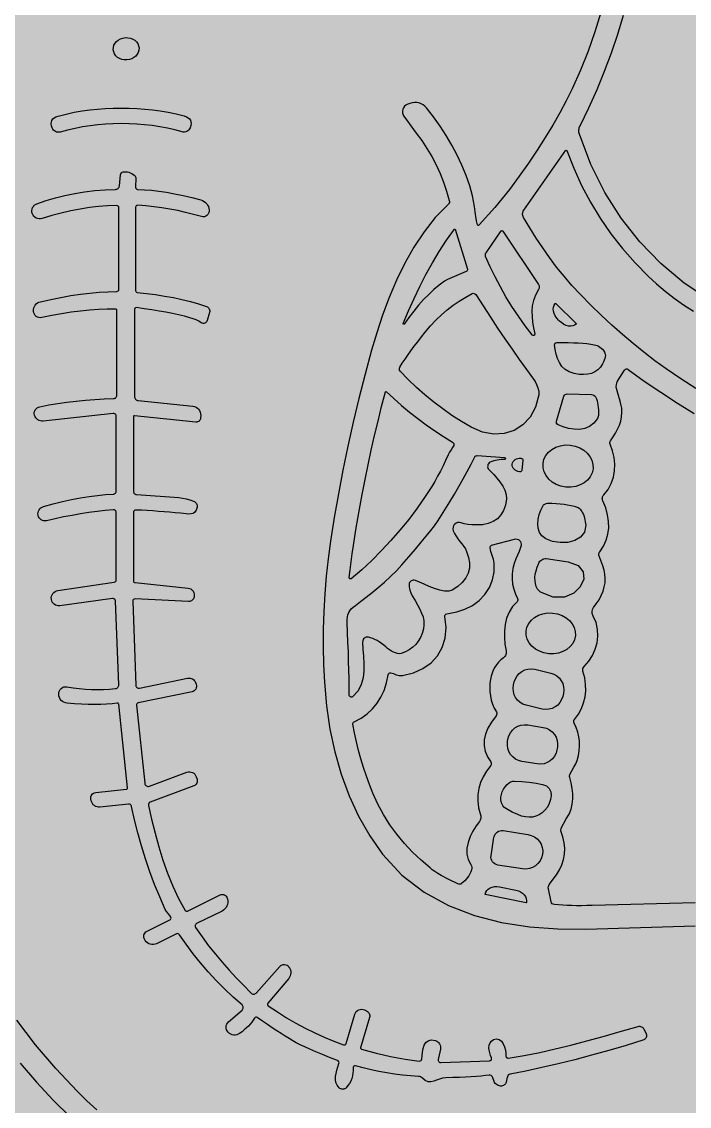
# Model space of a CAD drawing. Extents: x -301 to 301, y -300 to 300.
# Drawn here: x -10.7 to 56.4, y 13.3 to 122.2 of the extents above; entities that cross this region are included whole.
import ezdxf

# ---------------------------------------------------------------- set-up
doc = ezdxf.new("R2010")
doc.units = 0
doc.layers.add('LAYER_1', color=7, linetype='CONTINUOUS')

# ---------------------------------------------------------------- blocks, each defined once
blk = doc.blocks.new('*U1')
at = {"layer": 'LAYER_1', "color": 7, "linetype": 'CONTINUOUS'}
for points in [[(-301.0791, -300.0587), (-301.0791, 299.9413), (300.9617, -300.0587)], [(300.9617, -300.0587), (-301.0791, 299.9413), (300.9617, 299.9413)]]:
    blk.add_solid(points, dxfattribs=at)

msp = doc.modelspace()

# ---------------------------------------------------------------- linework, layer by layer
at = {"layer": 'LAYER_1'}
for points in [[(47.5094, 123.1754), (46.9071, 121.2108), (46.2262, 119.2776), (45.4665, 117.3759), (44.6281, 115.5057), (44.0386, 114.309), (43.3929, 113.0928), (42.6911, 111.8574), (41.9332, 110.6025), (41.119, 109.3282), (40.2486, 108.0345), (39.322, 106.7214), (38.339, 105.3889), (36.8493, 103.5808), (35.294, 101.8278), (35.294, 101.8278), (35.294, 101.8278), (35.2504, 101.7864), (35.195, 101.7771), (35.1437, 101.7981), (35.1126, 101.8473), (35.0298, 102.2246), (34.9543, 102.6637), (34.8805, 103.1496), (34.8031, 103.6672), (34.7165, 104.2016), (34.6153, 104.7378), (34.4941, 105.2607), (34.3474, 105.7553), (33.9654, 106.8035), (33.537, 107.832), (33.0622, 108.8409), (32.541, 109.83), (31.9732, 110.7994), (31.3588, 111.749), (30.6978, 112.6788), (29.9902, 113.5888), (29.8281, 113.758), (29.645, 113.8973), (29.4449, 114.0057), (29.2319, 114.0819), (29.0099, 114.1248), (28.7831, 114.133), (28.5554, 114.1056), (28.3309, 114.0412), (28.1033, 113.958), (27.9323, 113.8707), (27.7916, 113.7516), (27.6833, 113.6074), (27.6095, 113.4446), (27.5724, 113.2698), (27.5742, 113.0895), (27.6169, 112.9104), (27.7028, 112.7391), (28.9586, 111.0604), (29.5218, 110.2991), (30.0428, 109.5132), (30.5217, 108.7026), (30.9585, 107.8675), (31.3533, 107.0078), (31.7062, 106.1236), (32.0172, 105.215), (32.2864, 104.2819), (32.3008, 104.182), (32.2891, 104.082), (32.2533, 103.987), (32.1955, 103.9021), (31.8836, 103.5709), (31.5481, 103.2473), (31.2056, 102.9155), (30.8727, 102.5598), (29.7452, 101.1299), (28.7255, 99.5934), (27.8067, 97.9699), (26.9818, 96.2793), (26.244, 94.5413), (25.5863, 92.7757), (25.0019, 91.0022), (24.4838, 89.2407), (23.8256, 86.8192), (23.2079, 84.4043), (22.6308, 81.9961), (22.0943, 79.5946), (21.5983, 77.1998), (21.143, 74.8119), (20.7283, 72.4309), (20.3542, 70.0568), (20.114, 68.2909), (19.9201, 66.5239), (19.7728, 64.7556), (19.672, 62.9863), (19.6179, 61.2158), (19.6105, 59.4443), (19.6501, 57.6717), (19.7366, 55.8981), (19.9484, 53.5185), (20.2966, 51.1739), (20.7869, 48.8779), (21.4254, 46.6444), (22.2178, 44.4871), (23.17, 42.4197), (24.2881, 40.456), (25.5777, 38.6096), (27.53, 36.4936), (29.7506, 34.7864), (32.1909, 33.4513), (34.8024, 32.4514), (37.5364, 31.7501), (40.3445, 31.3104), (43.1779, 31.0957), (45.9882, 31.0691), (56.9766, 31.4116)], [(58.4644, 94.253), (55.8788, 95.9918), (53.5313, 97.9456), (51.422, 100.1143), (49.5507, 102.4978), (47.9176, 105.0961), (46.5228, 107.9092), (45.3662, 110.9371), (45.3366, 111.0426), (45.3178, 111.1498), (45.3098, 111.258), (45.3125, 111.3663), (45.3257, 111.474), (45.3493, 111.5802), (45.3831, 111.6842), (45.4271, 111.7852), (46.3056, 113.6061), (47.1271, 115.4281), (47.889, 117.2599), (48.589, 119.11), (49.2247, 120.9873), (49.7937, 122.9003)], [(57.0736, 85.409), (55.5487, 86.3805), (54.066, 87.3866), (52.9519, 88.1893), (51.8485, 89.0282), (50.756, 89.9033), (49.6743, 90.8148), (48.6035, 91.7626), (47.5436, 92.7468), (46.4947, 93.7674), (45.4567, 94.8245), (44.6067, 95.7423), (43.8114, 96.6661), (43.0628, 97.6004), (42.3529, 98.5499), (41.6739, 99.5189), (41.0177, 100.5123), (40.3764, 101.5344), (39.7421, 102.5899), (39.6996, 102.6753), (39.6703, 102.7643), (39.6543, 102.8556), (39.6514, 102.9479), (39.6616, 103.0397), (39.6849, 103.1296), (39.7212, 103.2163), (39.7706, 103.2983), (44.0072, 109.3314), (44.0908, 109.3209), (44.7884, 107.5265), (45.5801, 105.7918), (46.4657, 104.1168), (47.4455, 102.5015), (48.5195, 100.9456), (49.6877, 99.4492), (50.9502, 98.0121), (52.307, 96.6343), (53.1128, 95.8955), (53.9665, 95.1783), (54.8682, 94.4827), (55.8179, 93.8088), (56.8158, 93.1566)], [(56.9766, 33.7362), (46.6354, 33.4502), (46.1005, 33.4395), (45.5828, 33.435), (45.0823, 33.4368), (44.5993, 33.445), (44.1336, 33.4594), (43.6855, 33.4803), (43.2549, 33.5075), (42.8419, 33.5411), (42.725, 33.5714), (42.6263, 33.6342), (42.5526, 33.7242), (42.5103, 33.8357), (42.2438, 35.126), (42.2313, 35.2394), (42.2428, 35.352), (42.2775, 35.4597), (42.3346, 35.559), (43.0504, 36.5458), (43.3612, 37.0343), (43.5995, 37.5412), (43.7652, 38.0664), (43.8584, 38.6098), (43.8791, 39.1714), (43.8272, 39.7509), (43.7027, 40.3485), (43.5057, 40.9639), (43.5163, 41.2261), (44.0373, 42.1488), (44.3184, 42.6429), (44.5152, 43.1419), (44.636, 43.6474), (44.6891, 44.1609), (44.6828, 44.6842), (44.6253, 45.2189), (44.5249, 45.7667), (44.3899, 46.3291), (44.376, 46.4137), (44.3753, 46.499), (44.3885, 46.5834), (44.4166, 46.6655), (44.585, 46.9927), (44.789, 47.3369), (44.8906, 47.5117), (44.9846, 47.6862), (45.0656, 47.859), (45.128, 48.0285), (45.2565, 48.5176), (45.3376, 49.0006), (45.371, 49.4773), (45.357, 49.948), (45.2955, 50.4127), (45.1865, 50.8714), (45.03, 51.3243), (44.8261, 51.7713), (44.7932, 51.8683), (44.7897, 51.9677), (44.8144, 52.0639), (44.8659, 52.1508), (45.2528, 52.6795), (45.5594, 53.2309), (45.7859, 53.8048), (45.9321, 54.4014), (45.9982, 55.0205), (45.9841, 55.6622), (45.8899, 56.3263), (45.7156, 57.0128), (45.6953, 57.1367), (45.7089, 57.2588), (45.7545, 57.3728), (45.8304, 57.4725), (46.2932, 58.0022), (46.6719, 58.5822), (46.9587, 59.2021), (47.146, 59.8515), (47.2262, 60.5199), (47.1915, 61.1969), (47.0344, 61.8722), (46.747, 62.5353), (46.6514, 62.78), (46.6344, 63.001), (46.6808, 63.2044), (46.7754, 63.3959), (47.0481, 63.7667), (47.3306, 64.1605), (47.56, 64.5937), (47.7372, 65.0252), (47.8621, 65.4547), (47.9346, 65.8825), (47.9547, 66.3083), (47.9223, 66.7323), (47.8372, 67.1543), (47.6994, 67.5743), (47.3244, 68.6354), (47.3148, 68.7302), (47.3255, 68.8248), (47.3558, 68.9154), (47.4048, 68.9985), (47.7699, 69.5619), (48.0415, 70.1472), (48.2196, 70.7542), (48.3042, 71.3828), (48.2955, 72.0329), (48.1935, 72.7046), (47.9983, 73.3977), (47.7099, 74.1121), (47.6809, 74.189), (47.6638, 74.2682), (47.6587, 74.3482), (47.6652, 74.4277), (47.6831, 74.5053), (47.7123, 74.5797), (47.7526, 74.6494), (47.8037, 74.7131), (48.2354, 75.261), (48.5586, 75.8497), (48.7774, 76.4715), (48.8954, 77.119), (48.9168, 77.7847), (48.8452, 78.4611), (48.6847, 79.1407), (48.4391, 79.8161), (48.4153, 79.899), (48.4143, 79.984), (48.435, 80.0666), (48.4765, 80.142), (48.7417, 80.5252), (48.985, 80.9149), (49.1997, 81.3117), (49.379, 81.7162), (49.5162, 82.1288), (49.6045, 82.5503), (49.6371, 82.9811), (49.6074, 83.4218), (49.5543, 83.698), (49.4513, 84.1177), (49.2988, 84.6814), (49.0969, 85.3895), (49.0636, 85.5779), (49.0704, 85.767), (49.1165, 85.9511), (49.2012, 86.1247), (49.8991, 87.2434), (49.9318, 87.2856), (49.9711, 87.3189), (50.0154, 87.3431), (50.0632, 87.3578), (50.1129, 87.3626), (50.1629, 87.357), (50.2118, 87.3408), (50.2578, 87.3136), (51.8798, 86.1404), (53.5267, 85.0102), (55.1988, 83.923), (56.896, 82.8789)], [(-3.1332, 12.9303), (-4.1326, 13.8423), (-5.1086, 14.7958), (-7.2616, 17.0875), (-9.2759, 19.468), (-11.1516, 21.9371)], [(-10.8255, 17.6264), (-9.1952, 15.6971), (-7.5127, 13.884), (-5.7779, 12.1871)]]:
    msp.add_lwpolyline(points, dxfattribs=at)
for points in [[(1.1091, 119.6117), (1.0986, 119.3835), (1.038, 119.1676), (0.9321, 118.9688), (0.786, 118.792), (0.6042, 118.6418), (0.3919, 118.523), (0.1537, 118.4405), (-0.1054, 118.3989), (-0.3671, 118.4038), (-0.6141, 118.4525), (-0.8408, 118.5408), (-1.0417, 118.6646), (-1.2112, 118.8198), (-1.3438, 119.0021), (-1.434, 119.2074), (-1.4761, 119.4316), (-1.466, 119.6597), (-1.4056, 119.8755), (-1.2998, 120.0742), (-1.1535, 120.251), (-0.9715, 120.401), (-0.759, 120.5196), (-0.5207, 120.6018), (-0.2617, 120.6428), (0.0001, 120.6384), (0.2472, 120.5899), (0.474, 120.5017), (0.675, 120.3779), (0.8445, 120.2227), (0.977, 120.0405), (1.0671, 119.8354), (1.1091, 119.6117), (1.1091, 119.6117)], [(-0.684, 113.5515), (0.1284, 113.5436), (0.9191, 113.5156), (1.6963, 113.4649), (2.4677, 113.3886), (3.2414, 113.284), (4.0253, 113.1484), (4.8273, 112.9791), (5.6554, 112.7732), (5.8717, 112.6987), (6.0475, 112.6034), (6.1827, 112.487), (6.2775, 112.3495), (6.3318, 112.1909), (6.3457, 112.011), (6.3192, 111.8098), (6.2523, 111.5871), (6.1956, 111.4701), (6.1201, 111.3686), (6.0285, 111.2841), (5.924, 111.2182), (5.8093, 111.1724), (5.6874, 111.1481), (5.5613, 111.147), (5.4338, 111.1704), (4.698, 111.3676), (3.9541, 111.5383), (3.202, 111.6825), (2.4417, 111.8003), (1.673, 111.8916), (0.8958, 111.9565), (0.1102, 111.995), (-0.684, 112.0071), (-1.4769, 111.9937), (-2.2616, 111.9536), (-3.0381, 111.8869), (-3.8064, 111.7936), (-4.5665, 111.6739), (-5.3184, 111.5279), (-6.0622, 111.3557), (-6.7979, 111.1574), (-6.9254, 111.1338), (-7.0515, 111.1349), (-7.1734, 111.1591), (-7.2881, 111.2049), (-7.3927, 111.2708), (-7.4844, 111.3553), (-7.5603, 111.4569), (-7.6175, 111.5741), (-7.6849, 111.7952), (-7.7119, 111.9957), (-7.6983, 112.1755), (-7.6442, 112.3344), (-7.5496, 112.4724), (-7.4144, 112.5894), (-7.2386, 112.6854), (-7.0223, 112.7602), (-6.1948, 112.9685), (-5.3931, 113.14), (-4.6095, 113.2774), (-3.836, 113.3835), (-3.0646, 113.4612), (-2.2874, 113.5132), (-1.4965, 113.5424), (-0.684, 113.5515), (-0.684, 113.5515)], [(0.6493, 93.3495), (0.6493, 84.6111), (0.6569, 84.5299), (0.6789, 84.4536), (0.7139, 84.3837), (0.7605, 84.3217), (0.8172, 84.2689), (0.8828, 84.227), (0.9558, 84.1972), (1.0348, 84.181), (6.5083, 83.6097), (6.6786, 83.575), (6.8347, 83.5102), (6.9737, 83.4187), (7.0925, 83.304), (7.1883, 83.1692), (7.258, 83.018), (7.2987, 82.8535), (7.3073, 82.6793), (7.2939, 82.4321), (7.2796, 82.3419), (7.2481, 82.259), (7.2015, 82.1851), (7.1418, 82.1222), (7.0711, 82.0722), (6.9914, 82.037), (6.9048, 82.0185), (6.8134, 82.0186), (0.6595, 82.6602), (0.6164, 82.6553), (0.5809, 82.6344), (0.5568, 82.6011), (0.5479, 82.5587), (0.5479, 75.0657), (0.554, 75.0032), (0.5715, 74.9447), (0.5991, 74.8914), (0.6359, 74.8445), (0.6805, 74.8053), (0.7319, 74.775), (0.7889, 74.7548), (0.8502, 74.746), (5.1048, 74.4347), (5.4843, 74.3849), (5.8574, 74.311), (6.2243, 74.213), (6.5854, 74.091), (6.6748, 74.0482), (6.7537, 73.9913), (6.8208, 73.9224), (6.875, 73.8434), (6.9153, 73.7564), (6.9406, 73.6634), (6.9496, 73.5663), (6.9413, 73.4673), (6.8559, 73.1763), (6.7266, 72.9764), (6.558, 72.8528), (6.3547, 72.7906), (6.1212, 72.775), (5.862, 72.7913), (5.5817, 72.8247), (5.2849, 72.8603), (4.7338, 72.9147), (4.1801, 72.9651), (3.6238, 73.0114), (3.065, 73.0536), (2.5035, 73.0917), (1.9395, 73.1258), (1.373, 73.1558), (0.8039, 73.1817), (0.7522, 73.1789), (0.7039, 73.1658), (0.6599, 73.1436), (0.6215, 73.1132), (0.5656, 73.0328), (0.545, 72.9334), (0.545, 66.0741), (0.5581, 66.0072), (0.5939, 65.9506), (0.6472, 65.9096), (0.713, 65.8895), (6.0542, 65.336), (6.1876, 65.3077), (6.3091, 65.255), (6.4163, 65.1808), (6.5068, 65.0882), (6.5781, 64.9801), (6.6278, 64.8596), (6.6534, 64.7297), (6.6524, 64.5934), (6.639, 64.4656), (6.6177, 64.3638), (6.5784, 64.2707), (6.5232, 64.1878), (6.454, 64.117), (6.3729, 64.0599), (6.2819, 64.0185), (6.183, 63.9943), (6.0782, 63.9892), (0.7163, 64.2571), (0.6215, 64.2423), (0.5441, 64.1923), (0.4932, 64.1164), (0.4781, 64.0237), (0.7934, 55.5662), (0.803, 55.5017), (0.8259, 55.4431), (0.8603, 55.3917), (0.9045, 55.3491), (0.9566, 55.3166), (1.0147, 55.2956), (1.0771, 55.2876), (1.1419, 55.2939), (5.9873, 56.2937), (6.1142, 56.3082), (6.2388, 56.2999), (6.3584, 56.2703), (6.4704, 56.2207), (6.5722, 56.1525), (6.661, 56.0672), (6.7343, 55.9661), (6.7895, 55.8506), (6.8532, 55.6794), (6.8839, 55.5552), (6.8868, 55.432), (6.8639, 55.3134), (6.8172, 55.2032), (6.7488, 55.1051), (6.6607, 55.0228), (6.555, 54.9601), (6.4337, 54.9206), (1.0182, 53.8027), (0.9452, 53.7716), (0.89, 53.7184), (0.8569, 53.6493), (0.8502, 53.5706), (1.6865, 45.7322), (1.7046, 45.6516), (1.7395, 45.5802), (1.7885, 45.52), (1.8491, 45.4725), (1.9185, 45.4394), (1.9942, 45.4224), (2.0734, 45.4233), (2.1536, 45.4437), (5.9264, 46.8424), (6.0701, 46.8796), (6.214, 46.8861), (6.354, 46.8642), (6.4863, 46.8157), (6.6066, 46.7426), (6.7111, 46.6469), (6.7957, 46.5308), (6.8565, 46.396), (6.9368, 46.155), (6.9613, 46.0483), (6.9643, 45.9422), (6.9471, 45.8392), (6.911, 45.742), (6.8574, 45.6531), (6.7876, 45.5753), (6.703, 45.5111), (6.6049, 45.4632), (2.2339, 43.8376), (2.1424, 43.7838), (2.0785, 43.7039), (2.047, 43.6071), (2.0525, 43.5028), (2.3793, 42.1109), (2.726, 40.7274), (3.102, 39.3588), (3.5166, 38.0116), (3.979, 36.6923), (4.4985, 35.4073), (5.0846, 34.1632), (5.7463, 32.9665), (5.793, 32.9142), (5.8544, 32.8836), (5.9226, 32.877), (5.9901, 32.8967), (9.2566, 34.5113), (9.3661, 34.5508), (9.4774, 34.5641), (9.5867, 34.553), (9.6902, 34.519), (9.7841, 34.4639), (9.8645, 34.3893), (9.9276, 34.2969), (9.9696, 34.1883), (9.9935, 34.1022), (10.0245, 33.9216), (10.024, 33.7427), (9.9936, 33.5689), (9.9349, 33.4038), (9.8495, 33.2508), (9.7389, 33.1135), (9.6049, 32.9952), (9.449, 32.8995), (6.9011, 31.6437), (6.8514, 31.6125), (6.8111, 31.5724), (6.7805, 31.5254), (6.7603, 31.4734), (6.7509, 31.4183), (6.7528, 31.362), (6.7664, 31.3065), (6.7924, 31.2537), (7.442, 30.2914), (8.104, 29.3947), (8.779, 28.5503), (9.4675, 27.7451), (10.1699, 26.9661), (10.8867, 26.1999), (11.6185, 25.4335), (12.3657, 24.6538), (12.4216, 24.6056), (12.484, 24.5714), (12.5507, 24.5513), (12.6195, 24.5451), (12.6881, 24.5529), (12.7542, 24.5747), (12.8156, 24.6104), (12.8701, 24.6599), (15.2544, 27.34), (15.3584, 27.4322), (15.4762, 27.4949), (15.6024, 27.5283), (15.7318, 27.5331), (15.8592, 27.5095), (15.9794, 27.4579), (16.0869, 27.3789), (16.1767, 27.2727), (16.1873, 27.2552), (16.268, 27.1215), (16.3241, 26.9794), (16.3555, 26.8319), (16.3624, 26.6822), (16.345, 26.5335), (16.3032, 26.3888), (16.2372, 26.2512), (16.1471, 26.1239), (14.0594, 23.63), (14.0238, 23.5635), (14.0187, 23.4912), (14.0421, 23.4227), (14.0919, 23.3679), (15.0089, 22.755), (15.9342, 22.1776), (16.8678, 21.6355), (17.8097, 21.129), (18.7602, 20.6578), (19.7193, 20.2221), (20.687, 19.8218), (21.6636, 19.457), (21.7468, 19.4465), (21.8247, 19.4681), (21.8883, 19.5177), (21.9286, 19.5909), (22.7917, 22.521), (22.8536, 22.6683), (22.9433, 22.7938), (23.0556, 22.8952), (23.1856, 22.9702), (23.3283, 23.0166), (23.4784, 23.0322), (23.6312, 23.0146), (23.7814, 22.9617), (23.9705, 22.8708), (24.0598, 22.8181), (24.1364, 22.7518), (24.1991, 22.6741), (24.2472, 22.5873), (24.2795, 22.4935), (24.2952, 22.3949), (24.2933, 22.2938), (24.2728, 22.1923), (23.378, 19.1681), (23.3737, 19.1226), (23.3873, 19.0804), (23.4156, 19.046), (23.4555, 19.024), (24.1935, 18.8109), (24.9286, 18.6159), (25.6606, 18.439), (26.3896, 18.2802), (27.1155, 18.1393), (27.8383, 18.0165), (28.5579, 17.9116), (29.2744, 17.8246), (29.3661, 17.834), (29.4437, 17.8776), (29.4988, 17.9475), (29.5227, 18.0356), (29.5427, 18.3669), (29.579, 18.7252), (29.645, 19.0825), (29.7543, 19.4112), (29.9201, 19.6834), (30.156, 19.8712), (30.4755, 19.9469), (30.8918, 19.8826), (31.022, 19.8293), (31.1365, 19.7542), (31.2337, 19.6605), (31.3117, 19.5513), (31.3688, 19.4299), (31.4031, 19.2995), (31.4129, 19.1631), (31.3965, 19.024), (31.1717, 17.9958), (31.1655, 17.9325), (31.1735, 17.8723), (31.1943, 17.8168), (31.2265, 17.768), (31.2686, 17.7275), (31.3191, 17.6971), (31.3766, 17.6787), (31.4396, 17.674), (36.3417, 17.8587), (36.3943, 17.8665), (36.4408, 17.8866), (36.48, 17.9169), (36.5106, 17.9554), (36.5315, 18), (36.5413, 18.0487), (36.5389, 18.0995), (36.5231, 18.1504), (36.4235, 18.3909), (36.3423, 18.6475), (36.2883, 18.9105), (36.2706, 19.1702), (36.2978, 19.417), (36.3788, 19.6413), (36.5225, 19.8334), (36.7378, 19.9837), (37.0435, 20.063), (37.3059, 19.9974), (37.5249, 19.8191), (37.7008, 19.5601), (37.8335, 19.2525), (37.9233, 18.9283), (37.9702, 18.6197), (37.9742, 18.3586), (37.9761, 18.3082), (37.9887, 18.2617), (38.0107, 18.2202), (38.0407, 18.1849), (38.0775, 18.1571), (38.1198, 18.1378), (38.1663, 18.1283), (38.2156, 18.1297), (39.8159, 18.393), (41.3828, 18.6977), (42.9377, 19.042), (44.5015, 19.4243), (46.0955, 19.8428), (47.7408, 20.2959), (49.4585, 20.782), (51.2698, 21.2992), (51.3516, 21.3155), (51.4332, 21.3168), (51.5127, 21.3041), (51.5885, 21.2781), (51.6589, 21.2396), (51.7221, 21.1896), (51.7765, 21.1289), (51.8204, 21.0582), (52.0688, 20.5506), (52.1014, 20.4608), (52.1132, 20.3695), (52.1053, 20.2797), (52.079, 20.1941), (52.0357, 20.1158), (51.9766, 20.0475), (51.9029, 19.9921), (51.816, 19.9525), (50.0454, 19.4039), (48.302, 18.8888), (46.5854, 18.4071), (44.8958, 17.9587), (43.2328, 17.5437), (41.5965, 17.1621), (39.9866, 16.8137), (38.4031, 16.4985), (38.3013, 16.4617), (38.2158, 16.3987), (38.1508, 16.3142), (38.1109, 16.2128), (37.9965, 15.689), (37.9722, 15.6096), (37.9332, 15.5379), (37.8806, 15.4755), (37.8151, 15.424), (37.7177, 15.369), (37.6187, 15.3326), (37.5183, 15.3147), (37.4164, 15.3153), (37.3132, 15.3343), (37.2088, 15.3716), (37.1033, 15.4274), (36.9967, 15.5015), (36.909, 15.5821), (36.8416, 15.6692), (36.79, 15.7611), (36.7498, 15.8565), (36.685, 16.052), (36.6112, 16.2441), (36.5563, 16.3215), (36.4822, 16.3771), (36.3945, 16.4071), (36.2987, 16.4076), (35.9183, 16.3586), (35.4905, 16.3142), (35.0153, 16.2744), (34.4926, 16.2393), (33.9223, 16.2088), (33.3046, 16.1831), (32.6393, 16.1621), (31.9265, 16.1459), (31.6099, 16.1043), (31.3048, 16.0122), (31.0087, 15.9), (30.7194, 15.7982), (30.4342, 15.7372), (30.1508, 15.7472), (29.8667, 15.8589), (29.5795, 16.1025), (29.4974, 16.1765), (29.4032, 16.2324), (29.3, 16.2695), (29.1912, 16.2871), (28.388, 16.3399), (27.588, 16.4157), (26.7913, 16.5145), (25.9977, 16.6364), (25.2074, 16.7813), (24.4203, 16.9493), (23.6365, 17.1403), (22.8558, 17.3543), (22.7739, 17.3572), (22.7029, 17.3245), (22.6537, 17.2638), (22.6371, 17.183), (22.6339, 16.8859), (22.6063, 16.6007), (22.5543, 16.3276), (22.4779, 16.0667), (22.3768, 15.8179), (22.2512, 15.5814), (22.1008, 15.3573), (21.9257, 15.1456), (21.85, 15.0789), (21.7647, 15.0307), (21.6727, 15.0011), (21.577, 14.99), (21.4806, 14.9975), (21.3865, 15.0237), (21.2978, 15.0686), (21.2173, 15.1322), (21.0106, 15.3891), (20.8902, 15.6664), (20.8419, 15.9609), (20.8521, 16.2697), (20.9065, 16.5894), (20.9914, 16.917), (21.0927, 17.2495), (21.1966, 17.5835), (21.2063, 17.6765), (21.1821, 17.7644), (21.1284, 17.838), (21.0493, 17.8883), (20.2619, 18.1954), (19.5394, 18.485), (18.8817, 18.7571), (18.289, 19.0116), (17.7611, 19.2488), (17.2981, 19.4685), (16.9, 19.6709), (16.5667, 19.8559), (16.1987, 20.0765), (15.8079, 20.3178), (15.3943, 20.5797), (14.9578, 20.8622), (14.4986, 21.1652), (14.0167, 21.4886), (13.5121, 21.8325), (12.9849, 22.1968), (12.9166, 22.2244), (12.8452, 22.2234), (12.7795, 22.1953), (12.7288, 22.1416), (12.5929, 21.9358), (12.4419, 21.7335), (12.276, 21.5349), (12.095, 21.3399), (11.8991, 21.1487), (11.6881, 20.9613), (11.4623, 20.7779), (11.2214, 20.5984), (11.0835, 20.5176), (10.9372, 20.4646), (10.7861, 20.4389), (10.634, 20.4401), (10.4846, 20.4677), (10.3417, 20.5215), (10.2089, 20.6009), (10.0901, 20.7056), (10.0633, 20.7352), (9.9714, 20.8511), (9.9075, 20.9793), (9.8713, 21.1153), (9.8627, 21.2547), (9.8815, 21.3928), (9.9276, 21.5255), (10.0007, 21.648), (10.1006, 21.7561), (11.4698, 22.954), (11.5196, 23.0091), (11.5551, 23.0712), (11.5763, 23.1379), (11.5832, 23.207), (11.5758, 23.2759), (11.5539, 23.3424), (11.5176, 23.4042), (11.4669, 23.4588), (10.5592, 24.2596), (9.6865, 25.0838), (8.8489, 25.9313), (8.0463, 26.802), (7.2787, 27.6958), (6.546, 28.6128), (5.8481, 29.5527), (5.1851, 30.5156), (5.1212, 30.5809), (5.0419, 30.6188), (4.9554, 30.627), (4.8698, 30.6033), (2.8754, 29.6152), (2.7182, 29.5557), (2.5572, 29.5272), (2.3963, 29.5283), (2.2395, 29.558), (2.0904, 29.615), (1.9532, 29.6982), (1.8316, 29.8063), (1.7295, 29.9382), (1.6788, 30.0157), (1.6212, 30.1319), (1.5905, 30.2533), (1.5856, 30.3761), (1.6057, 30.4961), (1.6495, 30.6094), (1.7162, 30.7118), (1.8047, 30.7994), (1.9141, 30.8682), (4.2149, 32.0036), (4.2789, 32.0503), (4.3179, 32.1156), (4.3296, 32.1912), (4.3114, 32.269), (4.1979, 32.455), (4.0367, 32.6583), (3.8726, 32.8656), (3.7507, 33.0635), (3.1924, 34.3116), (2.6726, 35.5725), (2.1914, 36.8463), (1.7486, 38.133), (1.3442, 39.4325), (0.9781, 40.7448), (0.6502, 42.0699), (0.3604, 43.4079), (0.3444, 43.4612), (0.3194, 43.5088), (0.2865, 43.5502), (0.2469, 43.5845), (0.1523, 43.6291), (0.0451, 43.6372), (-2.8123, 43.3349), (-2.9653, 43.3328), (-3.112, 43.3584), (-3.2494, 43.4096), (-3.3744, 43.4842), (-3.4839, 43.5799), (-3.5749, 43.6945), (-3.6442, 43.826), (-3.6888, 43.9719), (-3.7229, 44.1371), (-3.735, 44.2555), (-3.7221, 44.3697), (-3.6864, 44.4767), (-3.6302, 44.5735), (-3.5554, 44.657), (-3.4645, 44.7242), (-3.3594, 44.7721), (-3.2425, 44.7977), (-0.1529, 45.1267), (-0.1047, 45.1421), (-0.0674, 45.174), (-0.0445, 45.2175), (-0.0397, 45.268), (-0.9328, 53.6749), (-0.9497, 53.726), (-0.9839, 53.7654), (-1.0301, 53.7889), (-1.0833, 53.7925), (-1.6039, 53.7296), (-2.1559, 53.6839), (-2.7392, 53.6556), (-3.3538, 53.6447), (-3.9996, 53.6512), (-4.6765, 53.6751), (-5.3845, 53.7167), (-6.1235, 53.7759), (-6.2917, 53.8068), (-6.4472, 53.8674), (-6.5871, 53.9544), (-6.7085, 54.0648), (-6.8083, 54.1953), (-6.8838, 54.3428), (-6.9318, 54.5042), (-6.9496, 54.6763), (-6.9496, 54.7298), (-6.9328, 54.8878), (-6.8832, 55.0323), (-6.805, 55.1599), (-6.7023, 55.2671), (-6.5795, 55.3507), (-6.4408, 55.4071), (-6.2903, 55.433), (-6.1324, 55.4249), (-5.5095, 55.3295), (-4.8899, 55.2552), (-4.2735, 55.2022), (-3.6604, 55.1703), (-3.0506, 55.1595), (-2.444, 55.1698), (-1.8408, 55.2012), (-1.2408, 55.2537), (-1.1741, 55.2673), (-1.1133, 55.2925), (-1.0593, 55.328), (-1.0132, 55.3726), (-0.9762, 55.4249), (-0.9492, 55.4836), (-0.9333, 55.5475), (-0.9296, 55.6153), (-1.2452, 64.0323), (-1.2535, 64.0883), (-1.2727, 64.1395), (-1.3015, 64.1846), (-1.3385, 64.2227), (-1.3822, 64.2524), (-1.4313, 64.2728), (-1.4843, 64.2827), (-1.5398, 64.281), (-6.8588, 63.5697), (-7.0101, 63.5642), (-7.1549, 63.5884), (-7.2899, 63.6398), (-7.4116, 63.7156), (-7.5167, 63.8133), (-7.6017, 63.9303), (-7.6632, 64.0638), (-7.6979, 64.2112), (-7.6979, 64.2274), (-7.7033, 64.3828), (-7.6786, 64.5319), (-7.6264, 64.6711), (-7.5493, 64.797), (-7.4498, 64.906), (-7.3306, 64.9947), (-7.1943, 65.0594), (-7.0434, 65.0966), (-1.3718, 65.9463), (-1.2973, 65.9722), (-1.2379, 66.0201), (-1.1986, 66.0851), (-1.1844, 66.1622), (-1.1844, 72.9573), (-1.1902, 73.0119), (-1.2067, 73.0623), (-1.2326, 73.1073), (-1.2667, 73.1458), (-1.3077, 73.1767), (-1.3544, 73.1987), (-1.4054, 73.2108), (-1.4595, 73.2117), (-2.2777, 73.132), (-3.1028, 73.0358), (-3.9348, 72.9233), (-4.7736, 72.7943), (-5.6193, 72.649), (-6.472, 72.4873), (-7.3316, 72.3093), (-8.1982, 72.1149), (-8.3388, 72.097), (-8.4757, 72.1077), (-8.6054, 72.145), (-8.7245, 72.2066), (-8.8294, 72.2903), (-8.9166, 72.3939), (-8.9826, 72.5153), (-9.024, 72.6522), (-9.0268, 72.6578), (-9.0415, 72.8022), (-9.029, 72.9431), (-8.991, 73.0771), (-8.9297, 73.2013), (-8.847, 73.3122), (-8.7448, 73.4069), (-8.6251, 73.4821), (-8.4899, 73.5347), (-7.521, 73.7954), (-6.5786, 74.0262), (-5.6627, 74.2271), (-4.7735, 74.3982), (-3.9109, 74.5394), (-3.075, 74.6506), (-2.2658, 74.7319), (-1.4834, 74.7833), (-1.4211, 74.793), (-1.3633, 74.8139), (-1.3111, 74.8446), (-1.2659, 74.8842), (-1.2286, 74.9312), (-1.2005, 74.9846), (-1.1829, 75.0433), (-1.1767, 75.1059), (-1.1767, 82.5989), (-1.1831, 82.6579), (-1.2013, 82.7123), (-1.23, 82.7608), (-1.2676, 82.8021), (-1.3127, 82.8351), (-1.364, 82.8585), (-1.4199, 82.8709), (-1.479, 82.8712), (-8.5135, 82.1124), (-8.6603, 82.1095), (-8.8019, 82.1321), (-8.9356, 82.1785), (-9.0588, 82.2466), (-9.1688, 82.3347), (-9.263, 82.4409), (-9.3387, 82.5634), (-9.3932, 82.7003), (-9.4005, 82.7166), (-9.421, 82.8612), (-9.4115, 83.0023), (-9.3744, 83.1361), (-9.3121, 83.2591), (-9.2271, 83.3675), (-9.1216, 83.4578), (-8.998, 83.5262), (-8.8588, 83.5691), (-7.9597, 83.7396), (-7.0528, 83.8906), (-6.138, 84.0217), (-5.2155, 84.1331), (-4.285, 84.2246), (-3.3466, 84.2962), (-2.4003, 84.3476), (-1.4461, 84.379), (-1.38, 84.3867), (-1.3187, 84.4067), (-1.2633, 84.4377), (-1.2152, 84.4784), (-1.1756, 84.5274), (-1.1457, 84.5833), (-1.1269, 84.645), (-1.1203, 84.711), (-1.1203, 93.2558), (-1.1292, 93.3008), (-1.1536, 93.3372), (-1.19, 93.3617), (-1.2347, 93.3706), (-2.0886, 93.367), (-2.9636, 93.3338), (-3.8597, 93.2713), (-4.7769, 93.1795), (-5.7151, 93.0584), (-6.6742, 92.9081), (-7.6542, 92.7288), (-8.6551, 92.5205), (-8.807, 92.504), (-8.9534, 92.5203), (-9.0903, 92.5664), (-9.2135, 92.6395), (-9.3191, 92.7365), (-9.403, 92.8545), (-9.4613, 92.9904), (-9.4898, 93.1414), (-9.4942, 93.1682), (-9.4916, 93.332), (-9.4604, 93.4887), (-9.403, 93.6355), (-9.3215, 93.7693), (-9.2182, 93.8873), (-9.0952, 93.9863), (-8.9548, 94.0635), (-8.7992, 94.116), (-7.7603, 94.3479), (-6.7442, 94.5502), (-5.7509, 94.7228), (-4.7805, 94.8658), (-3.8329, 94.979), (-2.9082, 95.0624), (-2.0064, 95.116), (-1.1276, 95.1398), (-1.042, 95.1568), (-0.9725, 95.2034), (-0.9259, 95.2725), (-0.9088, 95.3573), (-0.9088, 103.5394), (-0.9276, 103.6318), (-0.9784, 103.7075), (-1.0533, 103.7579), (-1.1442, 103.7743), (-2.0444, 103.7433), (-2.955, 103.6748), (-3.876, 103.5687), (-4.8074, 103.4251), (-5.7491, 103.2439), (-6.7014, 103.0253), (-7.6641, 102.7691), (-8.6373, 102.4755), (-8.789, 102.4437), (-8.9396, 102.4419), (-9.0852, 102.4684), (-9.222, 102.5212), (-9.3465, 102.5986), (-9.4547, 102.6985), (-9.5429, 102.8192), (-9.6075, 102.9587), (-9.6148, 102.9826), (-9.6504, 103.1322), (-9.6559, 103.2815), (-9.633, 103.4266), (-9.5835, 103.5637), (-9.5091, 103.689), (-9.4118, 103.7986), (-9.2931, 103.8888), (-9.155, 103.9557), (-8.2307, 104.2771), (-7.2885, 104.558), (-6.3283, 104.7985), (-5.3502, 104.9987), (-4.3541, 105.1586), (-3.3401, 105.2782), (-2.3083, 105.3575), (-1.2586, 105.3966), (-1.1823, 105.4047), (-1.1105, 105.4261), (-1.0447, 105.4597), (-0.9862, 105.504), (-0.9366, 105.558), (-0.8973, 105.6204), (-0.8697, 105.6899), (-0.8553, 105.7654), (-0.7409, 106.8606), (-0.7136, 106.9657), (-0.6554, 107.0549), (-0.5719, 107.1214), (-0.4686, 107.1585), (-0.3309, 107.1761), (-0.1916, 107.1753), (-0.0507, 107.1563), (0.0917, 107.1191), (0.2353, 107.0637), (0.3801, 106.9903), (0.526, 106.8989), (0.6729, 106.7896), (0.7244, 106.7358), (0.7619, 106.6724), (0.7842, 106.602), (0.7905, 106.5275), (0.7459, 105.6656), (0.7491, 105.6114), (0.7626, 105.5609), (0.7852, 105.5151), (0.816, 105.475), (0.8538, 105.4418), (0.8976, 105.4164), (0.9462, 105.3999), (0.9987, 105.3934), (1.6661, 105.3649), (2.369, 105.307), (3.1074, 105.2196), (3.8813, 105.1027), (4.6905, 104.9561), (5.535, 104.78), (6.4147, 104.574), (7.3296, 104.3383), (7.4981, 104.2779), (7.6519, 104.1935), (7.789, 104.0874), (7.9076, 103.9623), (8.0054, 103.8207), (8.0807, 103.6651), (8.1313, 103.498), (8.1553, 103.3219), (8.1598, 103.2817), (8.1494, 103.1308), (8.1046, 102.9934), (8.0303, 102.8732), (7.9313, 102.7741), (7.8124, 102.7001), (7.6785, 102.6551), (7.5343, 102.6428), (7.3848, 102.6673), (6.5885, 102.8886), (5.7912, 103.0869), (4.993, 103.2625), (4.1938, 103.4152), (3.3938, 103.5452), (2.5928, 103.6523), (1.7911, 103.7367), (0.9885, 103.7983), (0.9047, 103.7877), (0.8351, 103.7456), (0.7875, 103.6797), (0.7699, 103.5974), (0.7699, 95.2173), (0.7811, 95.1568), (0.8122, 95.1057), (0.8588, 95.0692), (0.9171, 95.0522), (1.858, 94.9528), (2.7791, 94.831), (3.6803, 94.6869), (4.5618, 94.5204), (5.4235, 94.3314), (6.2655, 94.12), (7.0879, 93.886), (7.8908, 93.6295), (7.9796, 93.5895), (8.0567, 93.5346), (8.1208, 93.4672), (8.1708, 93.3896), (8.2055, 93.3041), (8.2237, 93.2131), (8.2243, 93.1188), (8.2061, 93.0237), (7.9679, 92.2158), (7.9289, 92.126), (7.8722, 92.0517), (7.8014, 91.9941), (7.7201, 91.9545), (7.6321, 91.934), (7.5409, 91.9339), (7.4502, 91.9555), (7.3637, 91.9999), (7.1152, 92.1545), (6.8427, 92.29), (6.5461, 92.4066), (6.2255, 92.5043), (5.6754, 92.6467), (5.0901, 92.7847), (4.4695, 92.9182), (3.8138, 93.0473), (3.1229, 93.1719), (2.3968, 93.2919), (1.6357, 93.4072), (0.8396, 93.5179), (0.7678, 93.5119), (0.707, 93.4778), (0.665, 93.4217), (0.6493, 93.3495), (0.6493, 93.3495)], [(27.7636, 91.8599), (27.6805, 91.8392), (27.6521, 91.9196), (28.1949, 93.1824), (28.7523, 94.4247), (29.3317, 95.6455), (29.9405, 96.8442), (30.5861, 98.0198), (31.2762, 99.1716), (32.0181, 100.2988), (32.8192, 101.4005), (32.8744, 101.392), (34.1051, 97.3988), (34.1138, 97.326), (34.0954, 97.2566), (34.0535, 97.1969), (33.9919, 97.1533), (32.1152, 96.3616), (31.8056, 96.1875), (31.2645, 95.7792), (30.7336, 95.3333), (30.213, 94.8496), (29.7027, 94.3279), (29.2027, 93.7683), (28.7128, 93.1705), (28.2331, 92.5344), (27.7636, 91.8599), (27.7636, 91.8599)], [(40.8747, 90.8926), (40.8759, 90.8388), (40.8599, 90.7925), (40.8303, 90.7555), (40.7911, 90.7296), (40.746, 90.7165), (40.6987, 90.718), (40.6531, 90.736), (40.6129, 90.7721), (39.8997, 91.7052), (39.2234, 92.6537), (38.5838, 93.6178), (37.9811, 94.5974), (37.4152, 95.5925), (36.8861, 96.6032), (36.3938, 97.6294), (35.9384, 98.6713), (35.9137, 98.7643), (35.9127, 98.8594), (35.9346, 98.952), (35.9786, 99.0377), (37.51, 101.2191), (37.5442, 101.2476), (37.5859, 101.2569), (37.6275, 101.2465), (37.6617, 101.2163), (41.2468, 95.8378), (41.3042, 95.7198), (41.3247, 95.5921), (41.3082, 95.463), (41.2545, 95.3407), (40.9461, 94.7761), (40.7399, 94.2299), (40.6219, 93.6941), (40.5784, 93.1608), (40.5957, 92.6219), (40.6601, 92.0695), (40.7576, 91.4958), (40.8747, 90.8926), (40.8747, 90.8926)], [(34.5888, 94.9284), (34.6838, 94.9565), (34.7799, 94.9485), (34.867, 94.9067), (34.9353, 94.8335), (35.675, 93.6841), (36.411, 92.5598), (37.1433, 91.4606), (37.8721, 90.3865), (38.5975, 89.3373), (39.3195, 88.3133), (40.0383, 87.3142), (40.7541, 86.3402), (40.9208, 86.0836), (41.0639, 85.7935), (41.1837, 85.4703), (41.2808, 85.1139), (41.2914, 84.7479), (40.9513, 83.5259), (40.4011, 82.5159), (39.6731, 81.7285), (38.7996, 81.1746), (37.8127, 80.8651), (36.7448, 80.8108), (35.6282, 81.0225), (34.4951, 81.511), (33.5123, 82.0848), (32.5553, 82.6958), (31.6239, 83.3439), (30.7184, 84.0292), (29.8386, 84.7517), (28.9847, 85.5114), (28.1567, 86.3083), (27.3546, 87.1424), (27.2949, 87.2314), (27.268, 87.3325), (27.275, 87.4375), (27.3173, 87.5384), (27.5662, 87.9286), (27.835, 88.3335), (28.1238, 88.7532), (28.4326, 89.1874), (28.7613, 89.6363), (29.1102, 90.0996), (29.479, 90.5775), (29.868, 91.0699), (30.3914, 91.6901), (30.9338, 92.2658), (31.4951, 92.7995), (32.0755, 93.2938), (32.675, 93.7512), (33.2936, 94.1744), (33.9315, 94.566), (34.5888, 94.9284), (34.5888, 94.9284)], [(45.0448, 91.9358), (45.0448, 91.8794), (45.031, 91.866), (44.8771, 91.7486), (44.6943, 91.6779), (44.4895, 91.6526), (44.2692, 91.6714), (44.0403, 91.733), (43.8095, 91.8362), (43.5834, 91.9795), (43.3689, 92.1618), (43.2618, 92.2665), (43.0743, 92.4763), (42.9255, 92.6986), (42.8169, 92.9267), (42.7499, 93.154), (42.7258, 93.3738), (42.7462, 93.5794), (42.8123, 93.7641), (42.9255, 93.9213), (42.9388, 93.9343), (42.9969, 93.9343), (45.0448, 91.9358), (45.0448, 91.9358)], [(42.8719, 89.7678), (42.8836, 89.8589), (42.9294, 89.935), (43.001, 89.9878), (43.0906, 90.0088), (43.6781, 90.0132), (44.2318, 90.0089), (44.7517, 89.9956), (45.2378, 89.9735), (45.6901, 89.9424), (46.1086, 89.9022), (46.4932, 89.853), (46.844, 89.7946), (46.9989, 89.7567), (47.1466, 89.7034), (47.2872, 89.6346), (47.4206, 89.5503), (47.5467, 89.4507), (47.6656, 89.3356), (47.7771, 89.2051), (47.8812, 89.0593), (47.9298, 88.9592), (47.9577, 88.8454), (47.9646, 88.7177), (47.9506, 88.5764), (47.9155, 88.4213), (47.8593, 88.2526), (47.7819, 88.0703), (47.6832, 87.8744), (47.4699, 87.5452), (47.215, 87.2751), (46.9186, 87.0641), (46.5808, 86.9121), (46.2015, 86.8191), (45.7808, 86.7852), (45.3188, 86.8102), (44.8155, 86.8941), (44.3284, 87.0561), (43.9266, 87.302), (43.6025, 87.618), (43.3481, 87.9904), (43.1557, 88.4053), (43.0174, 88.849), (42.9254, 89.3078), (42.8719, 89.7678), (42.8719, 89.7678)], [(22.2366, 66.3971), (22.3219, 67.1688), (22.4191, 67.966), (22.5282, 68.7886), (22.6493, 69.6364), (22.7822, 70.5094), (22.9269, 71.4075), (23.0835, 72.3306), (23.2518, 73.2787), (23.5269, 74.7587), (23.8167, 76.2367), (24.1212, 77.7127), (24.4403, 79.1867), (24.7741, 80.6587), (25.1225, 82.1289), (25.4856, 83.5972), (25.8634, 85.0636), (25.9409, 85.0871), (26.7093, 84.3807), (27.4966, 83.6944), (28.3029, 83.0283), (29.1282, 82.3823), (29.9724, 81.7562), (30.8355, 81.1501), (31.7175, 80.5639), (32.6183, 79.9975), (32.6894, 79.9355), (32.7337, 79.855), (32.7489, 79.7643), (32.7328, 79.6717), (32.6229, 79.4555), (32.4701, 79.23), (32.3058, 78.9868), (32.1614, 78.7177), (31.9175, 78.171), (31.6613, 77.6311), (31.3929, 77.0982), (31.1122, 76.5721), (30.8194, 76.0527), (30.5144, 75.5401), (30.1973, 75.034), (29.868, 74.5345), (29.056, 73.3735), (28.2106, 72.25), (27.3317, 71.1638), (26.4193, 70.1148), (25.4734, 69.1029), (24.494, 68.128), (23.481, 67.19), (22.4346, 66.2888), (22.4017, 66.2689), (22.3667, 66.2609), (22.332, 66.2637), (22.2995, 66.276), (22.2716, 66.2967), (22.2504, 66.3246), (22.238, 66.3585), (22.2366, 66.3971), (22.2366, 66.3971)], [(44.1278, 84.8494), (46.579, 84.7792), (46.7102, 84.7561), (46.8281, 84.7005), (46.9271, 84.6162), (47.0015, 84.5069), (47.0742, 84.3425), (47.1358, 84.1597), (47.1863, 83.9585), (47.2258, 83.739), (47.2543, 83.501), (47.2718, 83.2445), (47.2783, 82.9697), (47.2737, 82.6764), (47.1861, 82.3774), (46.8241, 81.9112), (46.3891, 81.5831), (45.8983, 81.3796), (45.3689, 81.2872), (44.8182, 81.2925), (44.2635, 81.382), (43.7221, 81.5423), (43.2111, 81.7598), (43.1278, 81.8219), (43.0723, 81.9067), (43.0482, 82.0055), (43.0594, 82.1096), (43.7962, 84.6079), (43.8448, 84.7082), (43.9212, 84.7849), (44.018, 84.8336), (44.1278, 84.8494), (44.1278, 84.8494)], [(41.7037, 77.8635), (41.8001, 78.2838), (41.9885, 78.6648), (42.2578, 78.999), (42.5973, 79.2792), (42.9959, 79.4978), (43.4427, 79.6475), (43.9268, 79.7209), (44.4374, 79.7106), (44.9385, 79.6145), (45.3966, 79.4421), (45.8024, 79.2029), (46.1467, 78.9064), (46.4204, 78.562), (46.6144, 78.1793), (46.7194, 77.7677), (46.7263, 77.3368), (46.6302, 76.9165), (46.442, 76.5355), (46.1728, 76.2013), (45.8333, 75.9212), (45.4348, 75.7025), (44.988, 75.5528), (44.504, 75.4795), (43.9938, 75.4898), (43.4923, 75.5859), (43.0339, 75.7582), (42.6279, 75.9974), (42.2834, 76.2939), (42.0096, 76.6383), (41.8156, 77.021), (41.7106, 77.4326), (41.7037, 77.8635), (41.7037, 77.8635)], [(37.8731, 78.2624), (37.6748, 78.2633), (37.4807, 78.254), (37.2908, 78.2343), (37.105, 78.2042), (36.9233, 78.1637), (36.7457, 78.1128), (36.5721, 78.0515), (36.4026, 77.9796), (36.3037, 77.9182), (36.2271, 77.8377), (36.1735, 77.7431), (36.1438, 77.6393), (36.1386, 77.5313), (36.1587, 77.4239), (36.2048, 77.3221), (36.2776, 77.2309), (36.4884, 77.0247), (36.7605, 76.743), (37.0646, 76.401), (37.3712, 76.014), (37.6508, 75.5972), (37.8741, 75.1659), (38.0116, 74.7352), (38.0338, 74.3203), (37.9193, 73.6896), (37.7285, 73.145), (37.4616, 72.6862), (37.1187, 72.3135), (36.6998, 72.0267), (36.2052, 71.8258), (35.6348, 71.7109), (34.9889, 71.682), (34.543, 71.7012), (34.1427, 71.7455), (33.7879, 71.8141), (33.4786, 71.9063), (33.2942, 71.9433), (33.1189, 71.9262), (32.9601, 71.8625), (32.8255, 71.7598), (32.7226, 71.6254), (32.6589, 71.4668), (32.6419, 71.2917), (32.6792, 71.1074), (32.8025, 70.8312), (32.9633, 70.5614), (33.1492, 70.2971), (33.348, 70.0373), (33.5473, 69.7811), (33.7348, 69.5277), (33.898, 69.2761), (34.0248, 69.0253), (34.227, 68.4302), (34.3192, 67.866), (34.3015, 67.3325), (34.1738, 66.8299), (33.936, 66.3581), (33.5881, 65.9172), (33.1301, 65.5071), (32.5619, 65.1278), (32.2309, 65.03), (31.8079, 65.0432), (31.3205, 65.1433), (30.7962, 65.3062), (30.2629, 65.5078), (29.748, 65.7241), (29.2793, 65.9309), (28.8844, 66.1042), (28.7719, 66.1368), (28.6601, 66.1404), (28.5532, 66.1176), (28.4554, 66.071), (28.3707, 66.0031), (28.3033, 65.9165), (28.2575, 65.8138), (28.2372, 65.6975), (28.2369, 65.5639), (28.2485, 65.4275), (28.272, 65.2884), (28.3075, 65.1464), (28.4142, 64.854), (28.5687, 64.5504), (28.8436, 64.0827), (29.0975, 63.6466), (29.3215, 63.2337), (29.5068, 62.836), (29.6446, 62.4453), (29.7259, 62.0534), (29.7419, 61.6521), (29.6838, 61.2332), (29.5553, 60.7851), (29.3832, 60.3771), (29.1674, 60.0094), (28.9081, 59.6819), (28.6052, 59.3947), (28.2587, 59.1477), (27.8686, 58.941), (27.435, 58.7746), (27.2632, 58.7479), (27.0761, 58.7659), (26.8787, 58.8217), (26.6763, 58.9086), (26.4741, 59.0196), (26.2771, 59.148), (26.0906, 59.2869), (25.9198, 59.4296), (25.6941, 59.62), (25.47, 59.7906), (25.2475, 59.9417), (25.0266, 60.0731), (24.8075, 60.1851), (24.5902, 60.2775), (24.3747, 60.3505), (24.1612, 60.4042), (24.0492, 60.4143), (23.9419, 60.3995), (23.8425, 60.3622), (23.7544, 60.3049), (23.6806, 60.2302), (23.6245, 60.1406), (23.5891, 60.0386), (23.5777, 59.9266), (23.6032, 59.2211), (23.6547, 58.4954), (23.6984, 57.7626), (23.7002, 57.0359), (23.626, 56.3286), (23.4418, 55.6539), (23.1136, 55.0248), (22.6074, 54.4547), (22.5483, 54.4163), (22.4853, 54.3984), (22.4219, 54.3991), (22.3619, 54.4169), (22.3088, 54.4501), (22.2663, 54.4971), (22.2382, 54.5562), (22.228, 54.6256), (22.2214, 55.417), (22.2095, 56.2432), (22.1921, 57.1042), (22.1693, 57.9999), (22.141, 58.9305), (22.107, 59.8959), (22.0675, 60.8961), (22.0223, 61.9312), (22.0202, 62.2024), (22.0435, 62.4473), (22.0945, 62.6704), (22.1754, 62.876), (22.2886, 63.0683), (22.4365, 63.2519), (22.6212, 63.431), (22.8452, 63.6099), (23.3557, 63.9903), (23.9197, 64.4214), (24.5206, 64.8959), (25.1422, 65.4065), (25.7678, 65.946), (26.3811, 66.5071), (26.9656, 67.0826), (27.5048, 67.6652), (28.2244, 68.4914), (28.8752, 69.2503), (29.4574, 69.9419), (29.9708, 70.5661), (30.4156, 71.123), (30.7918, 71.6127), (31.0994, 72.035), (31.3385, 72.39), (31.8475, 73.1964), (32.3366, 73.9918), (32.8059, 74.7761), (33.2555, 75.5491), (33.6854, 76.3108), (34.0958, 77.0611), (34.4865, 77.8), (34.8578, 78.5274), (34.8981, 78.5828), (34.951, 78.6231), (35.0129, 78.6464), (35.0798, 78.6507), (37.8463, 78.447), (37.8894, 78.4129), (37.919, 78.3293), (37.8731, 78.2624), (37.8731, 78.2624)], [(39.5624, 77.1672), (39.5423, 77.1062), (39.5016, 77.0582), (39.4459, 77.0285), (39.3806, 77.0227), (39.327, 77.03), (39.1704, 77.0605), (39.0273, 77.115), (38.9006, 77.1907), (38.7931, 77.2845), (38.7079, 77.3932), (38.6477, 77.5138), (38.6154, 77.6433), (38.6141, 77.7787), (38.6185, 77.8055), (38.6492, 77.9384), (38.7087, 78.0586), (38.7937, 78.1639), (38.9006, 78.2517), (39.0258, 78.3199), (39.166, 78.366), (39.3176, 78.3878), (39.4772, 78.3829), (39.5307, 78.3784), (39.5931, 78.3593), (39.641, 78.3191), (39.6698, 78.2635), (39.6752, 78.1983), (39.5624, 77.1672), (39.5624, 77.1672)], [(42.1606, 73.8605), (42.6026, 73.858), (43.025, 73.8424), (43.4277, 73.8137), (43.8108, 73.772), (44.1744, 73.7171), (44.5185, 73.6491), (44.8433, 73.5679), (45.1487, 73.4735), (45.2455, 73.4305), (45.3393, 73.3663), (45.4302, 73.2811), (45.518, 73.1749), (45.6029, 73.0476), (45.6847, 72.8995), (45.7635, 72.7305), (45.8393, 72.5406), (46.0192, 71.6607), (45.8794, 70.9687), (45.4852, 70.4563), (44.9017, 70.115), (44.1944, 69.9366), (43.4285, 69.9126), (42.6693, 70.0347), (41.982, 70.2946), (41.5958, 70.5769), (41.3423, 70.9369), (41.2048, 71.3539), (41.1667, 71.8074), (41.2113, 72.2767), (41.3218, 72.7414), (41.4817, 73.1809), (41.6741, 73.5745), (41.7635, 73.6947), (41.8787, 73.7846), (42.0131, 73.841), (42.1606, 73.8605), (42.1606, 73.8605)], [(26.4067, 56.8314), (26.6892, 56.7535), (26.9603, 56.6436), (27.1007, 56.5946), (27.2492, 56.5594), (27.4094, 56.545), (27.5851, 56.5587), (28.6806, 56.8287), (29.6397, 57.2578), (30.4504, 57.8342), (31.1005, 58.5456), (31.5779, 59.3803), (31.8706, 60.326), (31.9665, 61.3709), (31.8534, 62.5029), (31.8535, 62.5907), (31.8859, 62.6687), (31.9448, 62.7293), (32.0243, 62.7646), (33.0318, 62.9683), (33.8632, 63.2104), (34.6243, 63.5904), (35.2985, 64.0918), (35.8694, 64.6981), (36.3202, 65.3927), (36.6347, 66.1591), (36.7961, 66.9807), (36.7881, 67.8409), (36.7582, 68.0379), (36.7136, 68.2339), (36.6586, 68.4289), (36.5976, 68.6227), (36.4746, 69.0068), (36.3791, 69.3857), (36.3798, 69.4688), (36.4101, 69.5439), (36.4651, 69.6035), (36.5397, 69.6401), (38.83, 70.2605), (38.9762, 70.2801), (39.1145, 70.2609), (39.2398, 70.2078), (39.3468, 70.126), (39.4306, 70.0206), (39.4858, 69.8966), (39.5076, 69.7591), (39.4906, 69.6133), (39.4063, 69.3207), (39.294, 69.0033), (39.1536, 68.6608), (38.9849, 68.2929), (38.797, 67.8169), (38.6711, 67.3121), (38.6059, 66.7896), (38.6003, 66.2603), (38.6527, 65.7352), (38.7619, 65.2252), (38.9267, 64.7413), (39.1456, 64.2944), (39.1773, 64.2079), (39.1775, 64.1186), (39.1476, 64.0342), (39.0888, 63.9625), (38.6357, 63.4767), (38.2923, 62.9294), (38.0488, 62.333), (37.8956, 61.7), (37.8231, 61.0428), (37.8217, 60.3738), (37.8818, 59.7054), (37.9936, 59.0502), (38.0075, 58.9495), (38.0072, 58.8493), (37.9931, 58.7509), (37.9657, 58.656), (37.9254, 58.5659), (37.8726, 58.482), (37.8079, 58.4058), (37.7315, 58.3388), (37.4731, 58.1232), (37.2413, 57.8919), (37.0362, 57.6448), (36.8579, 57.382), (36.7062, 57.1034), (36.5813, 56.8091), (36.4831, 56.499), (36.4116, 56.1732), (36.3641, 55.7936), (36.3477, 55.3866), (36.3644, 54.9617), (36.4161, 54.5282), (36.5049, 54.0955), (36.6326, 53.6731), (36.8013, 53.2703), (37.0129, 52.8965), (37.0565, 52.7996), (37.0668, 52.696), (37.0442, 52.5944), (36.9889, 52.5034), (36.5191, 51.8778), (36.164, 51.2657), (35.9238, 50.6669), (35.7984, 50.0815), (35.7879, 49.5095), (35.8923, 48.9509), (36.1117, 48.4057), (36.446, 47.8739), (36.4907, 47.7871), (36.5047, 47.6929), (36.4885, 47.5995), (36.4428, 47.5152), (36.0333, 46.9511), (35.6928, 46.3832), (35.4271, 45.8055), (35.2424, 45.212), (35.1445, 44.5967), (35.1395, 43.9535), (35.2335, 43.2764), (35.4324, 42.5594), (35.4556, 42.4725), (35.4673, 42.3843), (35.4677, 42.2959), (35.4569, 42.2086), (35.4353, 42.1233), (35.4031, 42.0413), (35.3603, 41.9637), (35.3074, 41.8915), (34.9718, 41.4467), (34.6548, 40.9366), (34.3796, 40.3801), (34.1698, 39.796), (34.0487, 39.2033), (34.0397, 38.6208), (34.1662, 38.0675), (34.4516, 37.5623), (34.5232, 37.4411), (34.561, 37.3078), (34.5642, 37.1693), (34.532, 37.0323), (34.4491, 36.8292), (34.3531, 36.6348), (34.2443, 36.4494), (34.1228, 36.273), (33.9886, 36.1056), (33.8419, 35.9474), (33.6828, 35.7985), (33.5114, 35.6588), (33.4279, 35.6107), (33.3373, 35.5874), (33.2448, 35.5898), (33.1556, 35.6186), (32.2451, 36.0633), (31.4738, 36.4798), (31.1403, 36.6774), (30.8416, 36.8678), (30.5778, 37.0511), (30.3488, 37.2271), (29.4478, 38.001), (28.5903, 38.8218), (27.7809, 39.69), (27.0238, 40.6058), (26.3235, 41.5697), (25.6844, 42.5823), (25.111, 43.6438), (24.6075, 44.7547), (24.2723, 45.602), (23.9612, 46.4544), (23.6742, 47.3115), (23.4114, 48.1735), (23.1728, 49.0401), (22.9585, 49.9113), (22.7686, 50.787), (22.603, 51.6671), (22.6032, 51.7443), (22.627, 51.8158), (22.6714, 51.8759), (22.7337, 51.9187), (23.4171, 52.2856), (24.0266, 52.7157), (24.562, 53.2089), (25.0235, 53.7655), (25.4111, 54.3853), (25.7249, 55.0686), (25.9649, 55.8153), (26.1312, 56.6256), (26.1647, 56.716), (26.2277, 56.7854), (26.3114, 56.8264), (26.4067, 56.8314), (26.4067, 56.8314)], [(42.0295, 68.3006), (44.2426, 67.9748), (45.2449, 67.6115), (45.7397, 66.9852), (45.7874, 66.2252), (45.4485, 65.4609), (44.7833, 64.8214), (43.8522, 64.4363), (42.7157, 64.4348), (41.4342, 64.9461), (41.1473, 65.2455), (41.0247, 65.5083), (40.9417, 65.7889), (40.8982, 66.0873), (40.8942, 66.4034), (40.9295, 66.7371), (41.0041, 67.0885), (41.1178, 67.4574), (41.2707, 67.8437), (41.3276, 67.9502), (41.399, 68.0446), (41.4831, 68.1259), (41.578, 68.1931), (41.6819, 68.2452), (41.7931, 68.2812), (41.9095, 68.3), (42.0295, 68.3006), (42.0295, 68.3006)], [(40.001, 61.0145), (40.0893, 61.4227), (40.2689, 61.794), (40.5292, 62.1212), (40.8593, 62.3968), (41.2486, 62.6135), (41.6865, 62.7638), (42.1621, 62.8405), (42.6649, 62.836), (43.1607, 62.7483), (43.6153, 62.5863), (44.0192, 62.3591), (44.3633, 62.0758), (44.6384, 61.7455), (44.8351, 61.3773), (44.9443, 60.9803), (44.9567, 60.5637), (44.8685, 60.1559), (44.689, 59.7849), (44.4289, 59.4579), (44.0988, 59.1824), (43.7095, 58.9658), (43.2716, 58.8155), (42.7958, 58.7389), (42.2929, 58.7434), (41.7975, 58.8306), (41.3433, 58.9923), (40.9394, 59.2195), (40.5952, 59.5028), (40.3199, 59.8331), (40.123, 60.2013), (40.0136, 60.5982), (40.001, 61.0145), (40.001, 61.0145)], [(43.6842, 54.4621), (43.5706, 54.134), (43.3993, 53.8439), (43.1785, 53.597), (42.9166, 53.3983), (42.6218, 53.2532), (42.3025, 53.1665), (41.9669, 53.1436), (41.6233, 53.1895), (40.016, 53.5693), (39.688, 53.6824), (39.3982, 53.8533), (39.1517, 54.0738), (38.9534, 54.3357), (38.8084, 54.6305), (38.7218, 54.95), (38.6984, 55.2861), (38.7435, 55.6303), (38.8105, 55.9098), (38.9237, 56.2381), (39.0948, 56.5284), (39.3153, 56.7755), (39.5771, 56.9743), (39.8718, 57.1195), (40.191, 57.2061), (40.5266, 57.2287), (40.8702, 57.1823), (42.4775, 56.803), (42.8055, 56.6898), (43.0954, 56.5188), (43.3422, 56.2982), (43.5406, 56.0365), (43.6856, 55.7419), (43.7723, 55.4226), (43.7954, 55.087), (43.75, 54.7433), (43.6842, 54.4621), (43.6842, 54.4621)], [(43.104, 49.1046), (43.0129, 48.7655), (42.8608, 48.4608), (42.6557, 48.1963), (42.4057, 47.9775), (42.1185, 47.8102), (41.8023, 47.7001), (41.465, 47.6529), (41.1145, 47.6742), (39.5697, 47.9274), (39.2307, 48.0185), (38.9262, 48.1706), (38.6619, 48.3757), (38.4434, 48.6258), (38.2764, 48.9129), (38.1666, 49.2292), (38.1196, 49.5665), (38.141, 49.917), (38.1811, 50.1685), (38.2722, 50.5076), (38.4243, 50.8122), (38.6295, 51.0768), (38.8796, 51.2955), (39.1668, 51.4627), (39.483, 51.5729), (39.8203, 51.6201), (40.1706, 51.5989), (41.7154, 51.3457), (42.0545, 51.2546), (42.3592, 51.1025), (42.6238, 50.8974), (42.8425, 50.6473), (43.0098, 50.3602), (43.1199, 50.0439), (43.1671, 49.7066), (43.1458, 49.3561), (43.104, 49.1046), (43.104, 49.1046)], [(37.5205, 43.7678), (37.4794, 44.0604), (37.4798, 44.3425), (37.5218, 44.614), (37.6051, 44.8749), (37.7296, 45.1252), (37.8953, 45.3649), (38.1019, 45.594), (38.3495, 45.8125), (38.451, 45.8781), (38.562, 45.9249), (38.6794, 45.9524), (38.8003, 45.9602), (39.5676, 45.9224), (40.3005, 45.8538), (40.9991, 45.7544), (41.6635, 45.6239), (42.0629, 45.4601), (42.3286, 45.1991), (42.4746, 44.8668), (42.5148, 44.4889), (42.4633, 44.091), (42.3341, 43.6991), (42.1411, 43.3388), (41.8984, 43.0358), (41.6066, 42.7752), (41.3003, 42.573), (40.9796, 42.429), (40.6446, 42.3433), (40.2952, 42.3157), (39.9316, 42.3463), (39.5538, 42.435), (39.1619, 42.5817), (38.6187, 42.8331), (38.192, 43.0581), (38.0222, 43.1607), (37.8812, 43.2567), (37.7691, 43.346), (37.6857, 43.4286), (37.5205, 43.7678), (37.5205, 43.7678)], [(36.7747, 40.3033), (36.8166, 40.4635), (36.8873, 40.6075), (36.983, 40.7326), (37.1001, 40.8361), (37.2349, 40.9154), (37.3836, 40.9676), (37.5425, 40.9902), (37.708, 40.9805), (40.18, 40.5878), (40.5257, 40.4977), (40.8369, 40.3457), (41.1077, 40.14), (41.3323, 39.8888), (41.5047, 39.6001), (41.6191, 39.282), (41.6695, 38.9428), (41.6501, 38.5905), (41.6473, 38.5771), (41.5565, 38.2347), (41.4033, 37.9268), (41.196, 37.6592), (40.9424, 37.4376), (40.6508, 37.2677), (40.3293, 37.1553), (39.986, 37.1062), (39.6289, 37.1261), (37.1618, 37.5189), (37.0015, 37.5612), (36.8574, 37.632), (36.732, 37.7278), (36.6282, 37.8448), (36.5487, 37.9794), (36.4962, 38.1279), (36.4734, 38.2867), (36.483, 38.4522), (36.7747, 40.3033), (36.7747, 40.3033)], [(35.9027, 34.5486), (35.8759, 34.5888), (35.8759, 34.5949), (35.9408, 34.7886), (36.0511, 34.9593), (36.2009, 35.104), (36.3844, 35.2196), (36.5955, 35.303), (36.8284, 35.3512), (37.0772, 35.3611), (37.3359, 35.3297), (38.9773, 35.0084), (39.228, 34.9369), (39.4538, 34.8317), (39.6503, 34.6978), (39.8134, 34.5399), (39.9386, 34.3632), (40.0218, 34.1725), (40.0585, 33.9726), (40.0445, 33.7687), (40.0445, 33.763), (40.0055, 33.7362), (35.9027, 34.5486), (35.9027, 34.5486)]]:
    msp.add_lwpolyline(points, close=True, dxfattribs=at)

# ---------------------------------------------------------------- block references
at = {"layer": 'LAYER_1', "color": 7}
msp.add_blockref('*U1', (0, 0), dxfattribs=at)

doc.saveas('drawing.dxf')
